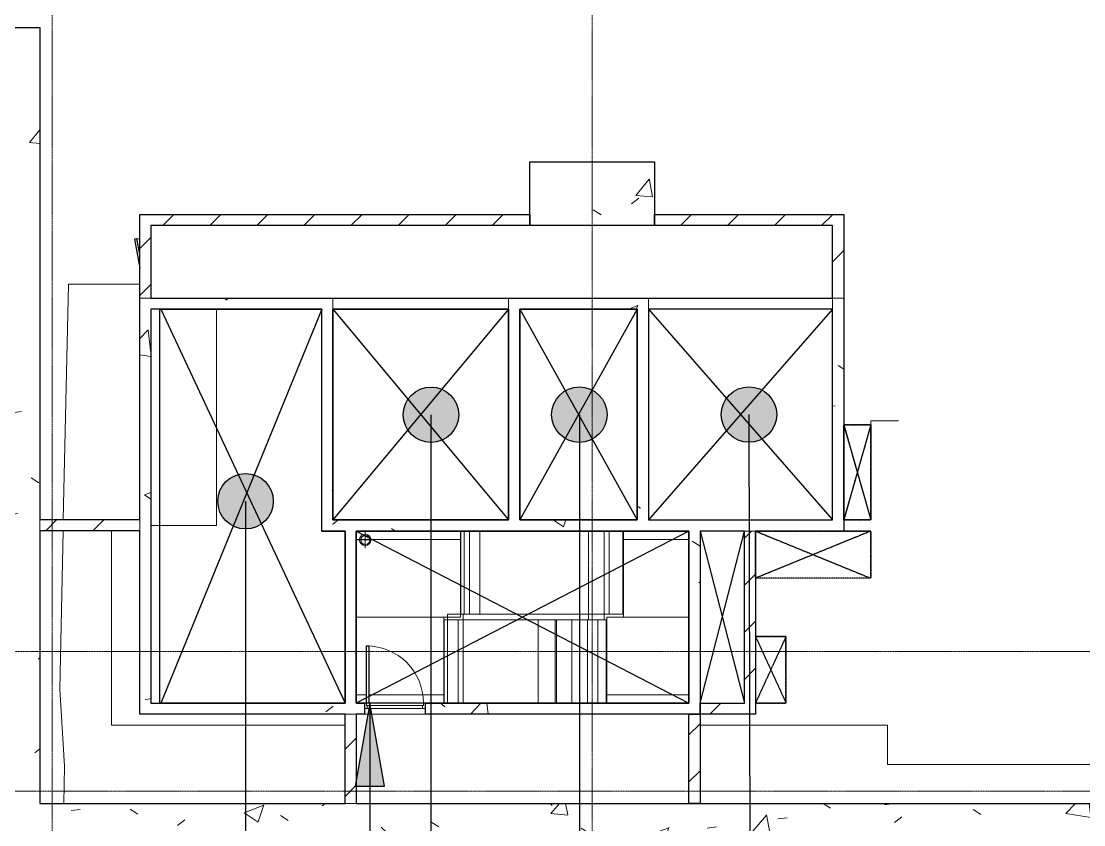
# Model space of a CAD drawing. Header units: millimetres. Extents: x -962357 to -591933, y -35273 to 59420.
# Drawn here: x -697972 to -678817, y -18917 to -4430 of the extents above; entities that cross this region are included whole.
import ezdxf

# ---------------------------------------------------------------- set-up
doc = ezdxf.new("R2010")
doc.units = ezdxf.units.MM
doc.linetypes.add('DPA_Grid _ Level 100', pattern=[10, 5.5, -1.6, 1.3, -1.6])
doc.linetypes.add('DPA_Overhead 100', pattern=[2.75, 1.75, -1])
for name, color, linetype, lineweight in [('_ _ A-DETL-OPENING', 1, 'Continuous', 25), ('A-COLS', 5, 'Continuous', 25), ('A-COLS-E', 1, 'Continuous', 9), ('A-DOOR', 3, 'Continuous', 25), ('A-DOOR-E', 2, 'Continuous', 25), ('A-DOOR-FRAM', 3, 'Continuous', 9), ('A-DOOR-OPNG', 2, 'Continuous', 9), ('A-FLOR-E', 2, 'Continuous', 9), ('A-FLOR-OVHD', 2, 'DPA_Overhead 100', 25), ('A-GENM', 1, 'Continuous', 9), ('A-ROOF', 2, 'Continuous', 9), ('A-ROOM-IDEN', 3, 'Continuous', 25), ('A-WALL', 5, 'Continuous', 9), ('A-WALL-PATT', 1, 'Continuous', 9), ('S-GRID', 251, 'Continuous', 9), ('S-STRS-IDEN', 3, 'Continuous', 25), ('S-STRS-MBND', 2, 'Continuous', 9), ('WALL-E', 2, 'Continuous', 9)]:
    doc.layers.add(name, color=color, linetype=linetype, lineweight=lineweight)
pattern_1 = [(50, (2.4, 1), (3643.682, -318.781), [381, -4191]), (355, (2.4, 1), (-704.856, 3821.136), [304.8, -3352.8]), (100.451, (306, -25.6), (2938.852, 3502.332), [323.8, -3561.801]), (46.184, (2.4, 1017), (5421.58, -840.856), [571.5, -6286.5]), (96.636, (454, 947), (4748.05, 4948.55), [485.7, -5342.7]), (351.184, (2.4, 1017), (4748.1, 4948.506), [457.2, -5029.2]), (21, (510.4, 763), (3032.288, -2045.304), [381, -4191]), (326, (510.4, 763), (1236.042, 3683.762), [304.8, -3352.8]), (71.451, (763, 592.5), (4268.343, 1638.425), [323.8, -3561.801]), (37.5, (2.4, 1), (61.772, 1691.1008), [167.64, -3144.52, 167.64, -3235.96, -3365.5]), (37.5, (2.4, 1), (61.772, 1691.1008), [-6715.76, 167.64, -3197.86]), (7.5, (2.4, 1), (1336.3933, 2003.6115), [167.64, -1772.92, 167.64, -3068.32, -1282.7]), (7.5, (2.4, 1), (1336.3933, 2003.6115), [-5176.52, 167.64, -1115.06]), (327.5, (-1130.5, 1), (2711.8178, -114.5786), [167.64, -1102.36, 167.64, -3794.76, -5257.8]), (327.5, (-1130.5, 1), (2711.8178, -114.5786), [-5232.4, 167.64, -5090.16]), (317.5, (-1638.5, 1), (2962.5856, 508.5334), [167.64, -1483.36, 167.64, -2463.8, -3733.8]), (317.5, (-1638.5, 1), (2962.5856, 508.5334), [-4282.44, 167.64, -3566.16])]
pattern_2 = [(45, (2.4, 1), (-424.26407, 424.26407), [])]

# ---------------------------------------------------------------- blocks, each defined once
blk = doc.blocks.new('DPA_DR-SG-SW  REVERSE - D4_1100x2150 mm-13936803-4130-01 MULTI-PURPOSE LEVEL - REFLECTED CEILING PLAN')
at = {"layer": 'A-DOOR'}
for p, q in [((472, -106.35), (515, -106.35)), ((472, -1136.35), (472, -106.35)), ((515, -106.35), (515, -1136.35)), ((515, -1136.35), (472, -1136.35))]:
    blk.add_line(p, q, dxfattribs=at)
at = {"layer": 'A-DOOR-E', "lineweight": 9}
blk.add_arc((515, -106.35), 1030, 180, 270, dxfattribs=at)
at = {"layer": 'A-DOOR-FRAM'}
for p, q in [((-550, -6.35), (550, -6.35)), ((-550, -106.35), (-550, -6.35)), ((-500, -6.35), (-550, -6.35)), ((-550, -106.35), (-550, -6.35)), ((-550, -106.35), (-515, -106.35)), ((550, -106.35), (-550, -106.35)), ((-515, -106.35), (-515, -63.35)), ((-515, -63.35), (-500, -63.35)), ((-515, -63.35), (-515, -106.35)), ((515, -63.35), (-515, -63.35)), ((-515, -106.35), (515, -106.35)), ((-500, -6.35), (-500, -63.35)), ((-500, -6.35), (-500, -63.35)), ((500, -6.35), (-500, -6.35)), ((-500, -63.35), (500, -63.35)), ((500, -63.35), (500, -6.35)), ((500, -6.35), (550, -6.35)), ((500, -63.35), (500, -6.35)), ((515, -63.35), (500, -63.35)), ((515, -106.35), (515, -63.35)), ((515, -106.35), (515, -63.35)), ((550, -106.35), (515, -106.35)), ((550, -6.35), (550, -106.35)), ((550, -6.35), (550, -106.35))]:
    blk.add_line(p, q, dxfattribs=at)
blk = doc.blocks.new('A5 - A3_Wall_ Acess Panel 600X600-9372841-4130-01 MULTI-PURPOSE LEVEL - REFLECTED CEILING PLAN')
at = {"layer": 'A-DOOR-E'}
for p, q in [((257, 192), (-265, 100)), ((264, 150), (257, 192)), ((-17, 100), (264, 150))]:
    blk.add_line(p, q, dxfattribs=at)
at = {"layer": 'A-DOOR-OPNG'}
blk.add_arc((-265, 100), 530, 0, 10.0004, dxfattribs=at)
blk = doc.blocks.new('LANDING ADJ L_R - LANDING ADJ L_R-14664068-4130-01 MULTI-PURPOSE LEVEL - REFLECTED CEILING PLAN')
at = {"layer": 'A-GENM'}
for p, q in [((-1150, 0), (430, 0)), ((430, 0), (-1150, 0)), ((-1150, -150), (-1150, 0)), ((-1150, 0), (-1150, -150)), ((430, 0), (-1150, 0)), ((-1150, 0), (-950, 0)), ((-1150, 0), (-1150, -1550)), ((-1150, 0), (-1150, -1550)), ((-1150, -150), (202, -150)), ((202, -150), (-1150, -150)), ((-950, 0), (430, 0)), ((245, -150), (430, -150)), ((430, -150), (245, -150)), ((430, -150), (430, 0)), ((430, 0), (430, -150)), ((430, -1550), (430, 0)), ((430, 0), (430, -1550)), ((-950, -1550), (-1150, -1550)), ((-1150, -1550), (430, -1550)), ((430, -1550), (-950, -1550))]:
    blk.add_line(p, q, dxfattribs=at)
blk = doc.blocks.new('LANDING ADJ L_R - LANDING ADJ L_R-14664124-4130-01 MULTI-PURPOSE LEVEL - REFLECTED CEILING PLAN')
at = {"layer": 'A-GENM'}
for p, q in [((730, 1550), (-1150, 1550)), ((-1150, 1550), (-950, 1550)), ((-1150, 1550), (-1150, 0)), ((-1150, 1550), (-1150, 0)), ((-950, 1550), (730, 1550)), ((730, 0), (730, 1550)), ((730, 1550), (730, 0)), ((-1150, 150), (730, 150)), ((730, 150), (-1150, 150)), ((-1150, 0), (-1150, 150)), ((-1150, 150), (-1150, 0)), ((-1150, 0), (730, 0)), ((730, 0), (-1150, 0)), ((-950, 0), (-1150, 0)), ((-1150, 0), (730, 0)), ((730, 0), (-950, 0)), ((730, 0), (730, 150)), ((730, 150), (730, 0))]:
    blk.add_line(p, q, dxfattribs=at)
blk = doc.blocks.new('LANDING ADJ L_R - LANDING ADJ L_R-14664454-4130-01 MULTI-PURPOSE LEVEL - REFLECTED CEILING PLAN')
at = {"layer": 'A-GENM'}
for p, q in [((330, 1550), (-1150, 1550)), ((-1150, 1550), (-950, 1550)), ((-1150, 1550), (-1150, 0)), ((-1150, 1550), (-1150, 0)), ((-950, 1550), (330, 1550)), ((330, 0), (330, 1550)), ((330, 1550), (330, 0)), ((-1150, 150), (330, 150)), ((330, 150), (-1150, 150)), ((-1150, 0), (-1150, 150)), ((-1150, 150), (-1150, 0)), ((-1150, 0), (330, 0)), ((330, 0), (-1150, 0)), ((-950, 0), (-1150, 0)), ((-1150, 0), (330, 0)), ((330, 0), (-950, 0)), ((330, 0), (330, 150)), ((330, 150), (330, 0))]:
    blk.add_line(p, q, dxfattribs=at)
blk = doc.blocks.new('LANDING ADJ L_R - LANDING ADJ L_R-14664417-4130-01 MULTI-PURPOSE LEVEL - REFLECTED CEILING PLAN')
at = {"layer": 'A-GENM'}
for p, q in [((-1150, 0), (30, 0)), ((30, 0), (-1150, 0)), ((-1150, -150), (-1150, 0)), ((-1150, 0), (-1150, -150)), ((30, 0), (-1150, 0)), ((-1150, 0), (-950, 0)), ((-1150, 0), (-1150, -1550)), ((-1150, 0), (-1150, -1550)), ((-1150, -150), (30, -150)), ((30, -150), (-1150, -150)), ((-950, 0), (30, 0)), ((30, -150), (30, 0)), ((30, 0), (30, -150)), ((30, -1550), (30, 0)), ((30, 0), (30, -1550)), ((-950, -1550), (-1150, -1550)), ((-1150, -1550), (30, -1550)), ((30, -1550), (-950, -1550))]:
    blk.add_line(p, q, dxfattribs=at)
blk = doc.blocks.new('STAIR 9 RISER - 9 RISER-14633055-4130-01 MULTI-PURPOSE LEVEL - REFLECTED CEILING PLAN')
at = {"layer": 'A-GENM'}
for p, q in [((583, -1500), (583, 0)), ((583, 0), (886, 0)), ((886, 0), (886, -1500)), ((560, 0), (560, -1500)), ((583, 0), (560, 0)), ((865, 0), (840, 0)), ((2332, 0), (886, 0)), ((1145, 0), (1120, 0)), ((1425, 0), (1400, 0)), ((1705, 0), (1680, 0)), ((1985, 0), (1960, 0)), ((2265, 0), (2240, 0)), ((2332, 0), (2332, -1500)), ((2580, 0), (2332, 0)), ((2580, 0), (2580, -1500)), ((2580, 0), (2580, -1500)), ((2780, 0), (2580, 0)), ((560, -1500), (583, -1500)), ((886, -1500), (583, -1500)), ((840, -1500), (865, -1500)), ((886, -1500), (2332, -1500)), ((1120, -1500), (1145, -1500)), ((1400, -1500), (1425, -1500)), ((1680, -1500), (1705, -1500)), ((1960, -1500), (1985, -1500)), ((2240, -1500), (2265, -1500)), ((2332, -1500), (2580, -1500)), ((2580, -1500), (2590, -1500))]:
    blk.add_line(p, q, dxfattribs=at)
blk = doc.blocks.new('STAIR 9 RISER - 9 RISER-V49-4130-01 MULTI-PURPOSE LEVEL - REFLECTED CEILING PLAN')
at = {"layer": 'A-GENM'}
for p, q in [((-540, 0), (25, 0)), ((-340, 0), (-540, 0)), ((-188, 0), (-340, 0)), ((-340, 0), (-340, -1500)), ((-340, 0), (-340, -1500)), ((2332, 0), (-188, 0)), ((-188, 0), (-188, -1500)), ((25, 0), (0, 0)), ((0, 0), (50, 0)), ((50, 0), (305, 0)), ((305, 0), (280, 0)), ((280, 0), (330, 0)), ((330, 0), (585, 0)), ((585, 0), (560, 0)), ((560, 0), (610, 0)), ((610, 0), (865, 0)), ((865, 0), (840, 0)), ((840, 0), (890, 0)), ((890, 0), (1145, 0)), ((1145, 0), (1120, 0)), ((1120, 0), (1170, 0)), ((1170, 0), (1425, 0)), ((1425, 0), (1400, 0)), ((1400, 0), (1450, 0)), ((1450, 0), (1705, 0)), ((1705, 0), (1680, 0)), ((1680, 0), (1730, 0)), ((1730, 0), (1985, 0)), ((1985, 0), (1960, 0)), ((1960, 0), (2010, 0)), ((2010, 0), (2265, 0)), ((2265, 0), (2240, 0)), ((2240, 0), (2290, 0)), ((2290, 0), (2780, 0)), ((2580, 0), (2332, 0)), ((2332, 0), (2332, -1500)), ((2780, 0), (2580, 0)), ((2580, 0), (2580, -1500)), ((2580, 0), (2580, -1500)), ((-350, -1500), (-340, -1500)), ((25, -1500), (-350, -1500)), ((-340, -1500), (-188, -1500)), ((-188, -1500), (2332, -1500)), ((50, -1500), (0, -1500)), ((0, -1500), (25, -1500)), ((305, -1500), (50, -1500)), ((330, -1500), (280, -1500)), ((280, -1500), (305, -1500)), ((585, -1500), (330, -1500)), ((610, -1500), (560, -1500)), ((560, -1500), (585, -1500)), ((865, -1500), (610, -1500)), ((890, -1500), (840, -1500)), ((840, -1500), (865, -1500)), ((1145, -1500), (890, -1500)), ((1170, -1500), (1120, -1500)), ((1120, -1500), (1145, -1500)), ((1425, -1500), (1170, -1500)), ((1450, -1500), (1400, -1500)), ((1400, -1500), (1425, -1500)), ((1705, -1500), (1450, -1500)), ((1730, -1500), (1680, -1500)), ((1680, -1500), (1705, -1500)), ((1985, -1500), (1730, -1500)), ((2010, -1500), (1960, -1500)), ((1960, -1500), (1985, -1500)), ((2265, -1500), (2010, -1500)), ((2290, -1500), (2240, -1500)), ((2240, -1500), (2265, -1500)), ((2590, -1500), (2290, -1500)), ((2332, -1500), (2580, -1500)), ((2580, -1500), (2590, -1500))]:
    blk.add_line(p, q, dxfattribs=at)
blk = doc.blocks.new('FH Pipes_2D - FH Pipes_2D_150dia-17557503-4130-01 MULTI-PURPOSE LEVEL - REFLECTED CEILING PLAN')
at = {"layer": 'A-GENM'}
for p, q in [((0, 150), (0, -150)), ((150, 0), (-150, 0))]:
    blk.add_line(p, q, dxfattribs=at)
for radius in [103, 82.5]:
    blk.add_circle((0, 0), radius, dxfattribs=at)

msp = doc.modelspace()

# ---------------------------------------------------------------- hatches: boundary and pattern name
at = {"layer": 'A-COLS-E'}
h = msp.add_hatch(dxfattribs=at)
h.set_pattern_fill('FP_1', color=256, style=0, pattern_type=2)
h.set_pattern_definition(pattern_1)
h.paths.add_polyline_path([(-686555, -8115.4), (-686555, -6965.4), (-688805, -6965.4), (-688805, -8115.4)])
at = {"layer": 'A-ROOM-IDEN'}
h = msp.add_hatch(color=256, dxfattribs=at)
edge = h.paths.add_edge_path()
edge.add_arc((-690585, -11524.9), 500, 0, 360)
h = msp.add_hatch(color=256, dxfattribs=at)
edge = h.paths.add_edge_path()
edge.add_arc((-687910, -11523.1), 500, 0, 360)
h = msp.add_hatch(color=256, dxfattribs=at)
edge = h.paths.add_edge_path()
edge.add_arc((-684852.5, -11520.9), 500, 0, 360)
h = msp.add_hatch(color=256, dxfattribs=at)
edge = h.paths.add_edge_path()
edge.add_arc((-693927.9, -13083.8), 500, 0, 360)
at = {"layer": 'A-WALL-PATT'}
h = msp.add_hatch(dxfattribs=at)
h.set_pattern_fill('FP_1', color=256, style=0, pattern_type=2)
h.set_pattern_definition(pattern_1)
h.paths.add_polyline_path([(-699135, -18532), (-697635, -18532), (-697635, -4540), (-699135, -4540), (-699135, -12743.4)])
h = msp.add_hatch(dxfattribs=at)
h.set_pattern_fill('FP_2', color=256, style=0, pattern_type=2)
h.set_pattern_definition(pattern_2)
h.paths.add_polyline_path([(-695635, -9422), (-695635, -7915.4), (-695835, -7915.4), (-695835, -9422)])
h = msp.add_hatch(dxfattribs=at)
h.set_pattern_fill('FP_2', color=256, style=0, pattern_type=2)
h.set_pattern_definition(pattern_2)
h.paths.add_polyline_path([(-688805, -8115.4), (-688805, -7915.4), (-695635, -7915.4), (-695635, -8115.4), (-691314.9, -8115.4)])
h = msp.add_hatch(dxfattribs=at)
h.set_pattern_fill('FP_2', color=256, style=0, pattern_type=2)
h.set_pattern_definition(pattern_2)
h.paths.add_polyline_path([(-683144.8, -8115.4), (-683144.8, -7915.4), (-686555, -7915.4), (-686555, -8115.4), (-683344.8, -8115.4)])
h = msp.add_hatch(dxfattribs=at)
h.set_pattern_fill('FP_2', color=256, style=0, pattern_type=2)
h.set_pattern_definition(pattern_2)
h.paths.add_polyline_path([(-683144.8, -9422), (-683144.8, -8115.4), (-683344.8, -8115.4), (-683344.8, -9422)])
h = msp.add_hatch(dxfattribs=at)
h.set_pattern_fill('FP_1', color=256, style=0, pattern_type=2)
h.set_pattern_definition(pattern_1)
h.paths.add_polyline_path([(-695835, -16922), (-695635, -16922), (-695635, -9422), (-695835, -9422), (-695835, -16126.1)])
h = msp.add_hatch(dxfattribs=at)
h.set_pattern_fill('FP_1', color=256, style=0, pattern_type=2)
h.set_pattern_definition(pattern_1)
h.paths.add_polyline_path([(-692555, -9622), (-692555, -9422), (-695635, -9422), (-695635, -9622), (-692765.9, -9622)])
h = msp.add_hatch(dxfattribs=at)
h.set_pattern_fill('FP_1', color=256, style=0, pattern_type=2)
h.set_pattern_definition(pattern_1)
h.paths.add_polyline_path([(-692355, -13622), (-692355, -9422), (-692555, -9422), (-692555, -13622)])
h = msp.add_hatch(dxfattribs=at)
h.set_pattern_fill('FP_1', color=256, style=0, pattern_type=2)
h.set_pattern_definition(pattern_1)
h.paths.add_polyline_path([(-683344.8, -9622), (-683344.8, -9422), (-692355, -9422), (-692355, -9622), (-685510.9, -9622)])
h = msp.add_hatch(dxfattribs=at)
h.set_pattern_fill('FP_1', color=256, style=0, pattern_type=2)
h.set_pattern_definition(pattern_1)
h.paths.add_polyline_path([(-683144.8, -13422), (-683144.8, -9422), (-683344.8, -9422), (-683344.8, -13422)])
h = msp.add_hatch(dxfattribs=at)
h.set_pattern_fill('FP_1', color=256, style=0, pattern_type=2)
h.set_pattern_definition(pattern_1)
h.paths.add_polyline_path([(-686665, -13422), (-686665, -9622), (-686865, -9622), (-686865, -13422)])
h = msp.add_hatch(dxfattribs=at)
h.set_pattern_fill('FP_2', color=256, style=0, pattern_type=2)
h.set_pattern_definition(pattern_2)
h.paths.add_polyline_path([(-697635, -13615.4), (-695835, -13615.4), (-695835, -13415.4), (-697635, -13415.4)])
h = msp.add_hatch(dxfattribs=at)
h.set_pattern_fill('FP_1', color=256, style=0, pattern_type=2)
h.set_pattern_definition(pattern_1)
h.paths.add_polyline_path([(-683144.8, -13622), (-683144.8, -13422), (-692355, -13422), (-692355, -13622), (-684735, -13622)])
h = msp.add_hatch(dxfattribs=at)
h.set_pattern_fill('FP_1', color=256, style=0, pattern_type=2)
h.set_pattern_definition(pattern_1)
h.paths.add_polyline_path([(-685735, -16722), (-685735, -13622), (-685935, -13622), (-685935, -16722)])
h = msp.add_hatch(dxfattribs=at)
h.set_pattern_fill('FP_2', color=256, style=0, pattern_type=2)
h.set_pattern_definition(pattern_2)
h.paths.add_polyline_path([(-684735, -16722), (-684735, -13622), (-684935, -13622), (-684935, -16722)])
h = msp.add_hatch(dxfattribs=at)
h.set_pattern_fill('FP_1', color=256, style=0, pattern_type=2)
h.set_pattern_definition(pattern_1)
h.paths.add_polyline_path([(-692135, -16922), (-692135, -16722), (-695635, -16722), (-695635, -16922)])
h = msp.add_hatch(dxfattribs=at)
h.set_pattern_fill('FP_1', color=256, style=0, pattern_type=2)
h.set_pattern_definition(pattern_1)
h.paths.add_polyline_path([(-690685, -16922), (-685735, -16922), (-685735, -16722), (-690685, -16722), (-690685, -16822)])
h.paths.add_polyline_path([(-691785, -16922), (-691785, -16722), (-691935, -16722), (-691935, -16922)])
h = msp.add_hatch(dxfattribs=at)
h.set_pattern_fill('FP_2', color=256, style=0, pattern_type=2)
h.set_pattern_definition(pattern_2)
h.paths.add_polyline_path([(-684735, -16922), (-684735, -16722), (-685735, -16722), (-685735, -16922), (-685510.9, -16922)])
h = msp.add_hatch(dxfattribs=at)
h.set_pattern_fill('FP_2', color=256, style=0, pattern_type=2)
h.set_pattern_definition(pattern_2)
h.paths.add_polyline_path([(-692135, -18532), (-691935, -18532), (-691935, -16922), (-692135, -16922)])
h = msp.add_hatch(dxfattribs=at)
h.set_pattern_fill('FP_2', color=256, style=0, pattern_type=2)
h.set_pattern_definition(pattern_2)
h.paths.add_polyline_path([(-685735, -18532), (-685735, -16922), (-685935, -16922), (-685935, -18532)])
h = msp.add_hatch(dxfattribs=at)
h.set_pattern_fill('FP_1', color=256, style=0, pattern_type=2)
h.set_pattern_definition(pattern_1)
h.paths.add_polyline_path([(-699135, -20032), (-653820, -20032), (-653820, -18532), (-699135, -18532)])
at = {"layer": 'S-STRS-IDEN'}
msp.add_hatch(color=256, dxfattribs=at).paths.add_polyline_path([(-691685.7, -16722), (-691950.1, -18222), (-691421.2, -18222)])

# ---------------------------------------------------------------- linework, layer by layer
at = {"layer": '_ _ A-DETL-OPENING'}
for p, q in [((-695480, -9622), (-692555, -9622)), ((-695480, -9622), (-695480, -16722)), ((-692555, -9622), (-695455, -16722)), ((-695455, -9622), (-692135, -16722)), ((-692555, -13622), (-692555, -9622)), ((-692355, -13422), (-692355, -9622)), ((-692355, -9622), (-689185, -9622)), ((-689185, -9622), (-692355, -13422)), ((-692355, -9622), (-689185, -13422)), ((-689185, -9622), (-689185, -13422)), ((-688985, -13422), (-688985, -9622)), ((-688985, -9622), (-686865, -9622)), ((-686865, -9622), (-688985, -13422)), ((-688985, -9622), (-686865, -13422)), ((-686865, -9622), (-686865, -13422)), ((-686665, -9622), (-686665, -13422)), ((-683344.8, -9622), (-686665, -9622)), ((-683344.8, -9622), (-686665, -13422)), ((-686665, -9622), (-683344.8, -13422)), ((-683344.8, -13422), (-683344.8, -9622)), ((-683145, -13422), (-683145, -11707)), ((-682655, -11707), (-683145, -13422)), ((-683145, -11707), (-682655, -13422)), ((-682655, -11707), (-682655, -13422)), ((-689185, -13422), (-692355, -13422)), ((-686865, -13422), (-688985, -13422)), ((-686665, -13422), (-683344.8, -13422)), ((-692555, -13622), (-692135, -13622)), ((-692135, -13622), (-692135, -16722)), ((-691935, -16722), (-691935, -13622)), ((-691935, -13622), (-685935, -13622)), ((-685935, -13622), (-691935, -16722)), ((-691935, -13622), (-685935, -16722)), ((-685935, -13622), (-685935, -16722)), ((-685735, -16722), (-684935, -13622)), ((-685735, -13622), (-684935, -16722)), ((-692135, -16722), (-695480, -16722)), ((-685935, -16722), (-691935, -16722))]:
    msp.add_line(p, q, dxfattribs=at)
at = {"layer": 'A-COLS'}
for p, q in [((-688805, -8115.4), (-688805, -6965.4)), ((-688805, -6965.4), (-686555, -6965.4)), ((-686555, -6965.4), (-686555, -8115.4)), ((-686555, -8115.4), (-688805, -8115.4))]:
    msp.add_line(p, q, dxfattribs=at)
at = {"layer": 'A-FLOR-E'}
for p, q in [((-697212.9, -13415.4), (-697122.1, -9172)), ((-697122.1, -9172), (-697212.9, -13415.4)), ((-697122.1, -9172), (-695835, -9172)), ((-695835, -9172), (-697118.9, -9172)), ((-694453.3, -9622), (-694453.3, -13522)), ((-694453.3, -13522), (-694453.3, -9622)), ((-694453.3, -13522), (-695635, -13522)), ((-695635, -13522), (-694453.3, -13522)), ((-697278.3, -16473.8), (-697217.2, -13615.4)), ((-697217.2, -13615.4), (-697278.3, -16473.8)), ((-696343.5, -13615.4), (-696343.5, -17122)), ((-696343.5, -17122), (-696343.5, -13615.4)), ((-697193, -17860.2), (-697278.3, -16473.8)), ((-697278.3, -16473.8), (-697193, -17860.2)), ((-696343.5, -17122), (-692135, -17122)), ((-692135, -17122), (-696343.5, -17122)), ((-685735, -17122), (-682357, -17122)), ((-682357, -17122), (-685735, -17122)), ((-682357, -17122), (-682357, -17832)), ((-682357, -17832), (-682357, -17122)), ((-697203.4, -18532), (-697193, -17860.2)), ((-697193, -17860.2), (-697203.4, -18532)), ((-682357, -17832), (-677157, -17832)), ((-677157, -17832), (-682357, -17832))]:
    msp.add_line(p, q, dxfattribs=at)
at = {"layer": 'A-FLOR-OVHD'}
for p, q in [((-683145, -11707), (-682655, -11707)), ((-682655, -11707), (-683145, -13422)), ((-683145, -11707), (-682655, -13422)), ((-683145, -11707), (-683145, -13422)), ((-682655, -11707), (-683145, -11707)), ((-682655, -13422), (-682655, -11707)), ((-682655, -13422), (-683145, -13422)), ((-683145, -13422), (-682655, -13422)), ((-682655, -13622), (-684735, -14472)), ((-684735, -13622), (-682655, -14472)), ((-682655, -13622), (-684735, -13622)), ((-684735, -13622), (-684735, -14472)), ((-682655, -13622), (-684735, -14472)), ((-684735, -13622), (-682655, -14472)), ((-684735, -14472), (-684735, -13622)), ((-684735, -13622), (-682655, -13622)), ((-682655, -14472), (-682655, -13622)), ((-682655, -13622), (-682655, -14472)), ((-682655, -14472), (-684735, -14472)), ((-682655, -14472), (-684735, -14472)), ((-684735, -15522), (-684185, -15522)), ((-684185, -15522), (-684735, -16722)), ((-684735, -15522), (-684185, -16722)), ((-684185, -15522), (-684735, -16722)), ((-684735, -15522), (-684185, -16722)), ((-684735, -15522), (-684735, -16722)), ((-684185, -15522), (-684735, -15522)), ((-684185, -15522), (-684185, -16722)), ((-684185, -16722), (-684185, -15522)), ((-684185, -16722), (-684735, -16722)), ((-684735, -16722), (-684185, -16722))]:
    msp.add_line(p, q, dxfattribs=at)
at = {"layer": 'A-ROOF'}
for p, q in [((-695835, -9422), (-695835, -7915.4)), ((-695835, -7915.4), (-688805, -7915.4)), ((-688805, -7915.4), (-688805, -8115.4)), ((-686555, -8115.4), (-686555, -7915.4)), ((-686555, -7915.4), (-683144.8, -7915.4)), ((-683144.8, -7915.4), (-683144.8, -9422)), ((-688805, -8115.4), (-686555, -8115.4)), ((-692355, -9422), (-695835, -9422)), ((-692355, -9622), (-692355, -9422)), ((-686665, -9422), (-689185, -9422)), ((-689185, -9422), (-689185, -9622)), ((-686665, -9622), (-686665, -9422)), ((-683144.8, -9422), (-683344.8, -9422)), ((-683344.8, -9422), (-683344.8, -9622)), ((-689185, -9622), (-692355, -9622)), ((-683344.8, -9622), (-686665, -9622)), ((-692135, -16922), (-685735, -16922)), ((-692135, -18532), (-692135, -16922)), ((-685735, -16922), (-692135, -16922)), ((-692135, -16922), (-692135, -18532)), ((-685735, -16922), (-685735, -18532)), ((-685735, -18532), (-685735, -16922)), ((-685735, -18532), (-692135, -18532)), ((-692135, -18532), (-685735, -18532))]:
    msp.add_line(p, q, dxfattribs=at)
at = {"layer": 'A-ROOM-IDEN'}
for p, q in [((-690585, -11524.9), (-690585, -28808.2)), ((-687910, -11523.1), (-687910, -26428.2)), ((-684852.5, -11520.9), (-684833, -22522.2)), ((-693927.9, -13083.8), (-693927.9, -33466.2))]:
    msp.add_line(p, q, dxfattribs=at)
for centre in [(-690585, -11524.9), (-687910, -11523.1), (-684852.5, -11520.9), (-693927.9, -13083.8)]:
    msp.add_circle(centre, 500, dxfattribs=at)
at = {"layer": 'A-WALL', "color": 7, "lineweight": 25}
for p, q in [((-699135, -4540), (-697635, -4540)), ((-697635, -4540), (-697635, -13415.4)), ((-695835, -9422), (-695835, -7915.4)), ((-695835, -7915.4), (-695635, -7915.4)), ((-695635, -7915.4), (-688805, -7915.4)), ((-688805, -7915.4), (-688805, -8115.4)), ((-686555, -8115.4), (-686555, -7915.4)), ((-686555, -7915.4), (-683144.8, -7915.4)), ((-683144.8, -7915.4), (-683144.8, -8115.4)), ((-695635, -8115.4), (-695635, -9422)), ((-688805, -8115.4), (-695635, -8115.4)), ((-683344.8, -8115.4), (-686555, -8115.4)), ((-683344.8, -9422), (-683344.8, -8115.4)), ((-683144.8, -8115.4), (-683144.8, -9422)), ((-695835, -13415.4), (-695835, -9422)), ((-695635, -9422), (-692555, -9422)), ((-692555, -9422), (-692355, -9422)), ((-692355, -9422), (-683344.8, -9422)), ((-683144.8, -9422), (-683144.8, -13422)), ((-695635, -9622), (-695635, -16722)), ((-692555, -9622), (-695635, -9622)), ((-692555, -13622), (-692555, -9622)), ((-689185, -9622), (-692355, -9622)), ((-692355, -9622), (-692355, -13422)), ((-689185, -13422), (-689185, -9622)), ((-686865, -9622), (-688985, -9622)), ((-688985, -9622), (-688985, -13422)), ((-686865, -13422), (-686865, -9622)), ((-683344.8, -9622), (-686665, -9622)), ((-686665, -9622), (-686665, -13422)), ((-683344.8, -13422), (-683344.8, -9622)), ((-697635, -13415.4), (-695835, -13415.4)), ((-692355, -13422), (-689185, -13422)), ((-688985, -13422), (-686865, -13422)), ((-686665, -13422), (-683344.8, -13422)), ((-683144.8, -13422), (-683144.8, -13622)), ((-697635, -13615.4), (-697635, -18532)), ((-695835, -13615.4), (-697635, -13615.4)), ((-695835, -16922), (-695835, -13615.4)), ((-692355, -13622), (-692555, -13622)), ((-692135, -13622), (-692355, -13622)), ((-692135, -16722), (-692135, -13622)), ((-685935, -13622), (-691935, -13622)), ((-691935, -13622), (-691935, -16722)), ((-685935, -16722), (-685935, -13622)), ((-684935, -13622), (-685735, -13622)), ((-685735, -13622), (-685735, -16722)), ((-684935, -16722), (-684935, -13622)), ((-683144.8, -13622), (-684735, -13622)), ((-684735, -13622), (-684735, -16722)), ((-695635, -16722), (-692135, -16722)), ((-691935, -16722), (-691785, -16722)), ((-691785, -16722), (-691785, -16822)), ((-691785, -16822), (-691785, -16922)), ((-690685, -16822), (-690685, -16722)), ((-690685, -16722), (-685935, -16722)), ((-690685, -16922), (-690685, -16822)), ((-685735, -16722), (-685735, -16822)), ((-685735, -16722), (-684935, -16722)), ((-685735, -16922), (-685735, -16722)), ((-685735, -16822), (-685735, -16922)), ((-684735, -16722), (-684735, -16922)), ((-695635, -16922), (-695835, -16922)), ((-692135, -16922), (-695635, -16922)), ((-692135, -18532), (-692135, -16922)), ((-691785, -16922), (-691935, -16922)), ((-691935, -16922), (-691935, -18532)), ((-685735, -16922), (-690685, -16922)), ((-685935, -18532), (-685935, -16922)), ((-685935, -16922), (-685735, -16922)), ((-684735, -16922), (-685735, -16922)), ((-685735, -16922), (-685735, -18532)), ((-697635, -18532), (-692135, -18532)), ((-691935, -18532), (-672925, -18532)), ((-685735, -18532), (-685935, -18532))]:
    msp.add_line(p, q, dxfattribs=at)
at = {"layer": 'A-WALL'}
for p, q in [((-695835, -9422), (-695635, -9422)), ((-695635, -9422), (-695835, -9422)), ((-683344.8, -9422), (-683144.8, -9422)), ((-683144.8, -9422), (-683344.8, -9422)), ((-697635, -13615.4), (-697635, -13415.4)), ((-695835, -13415.4), (-695835, -13615.4)), ((-684935, -13622), (-684735, -13622)), ((-691935, -16922), (-692135, -16922)), ((-692135, -16922), (-691935, -16922)), ((-691935, -18532), (-692135, -18532))]:
    msp.add_line(p, q, dxfattribs=at)
at = {"layer": 'S-GRID', "linetype": 'DPA_Grid _ Level 100'}
for p, q in [((-687680, -30741.3), (-687680, 54920.2)), ((-697415, -30741.3), (-697415, 53532.8)), ((-603146.2, -15795), (-957857, -15795)), ((-710095.1, -18312), (-601518.7, -18312))]:
    msp.add_line(p, q, dxfattribs=at)
at = {"layer": 'S-STRS-IDEN'}
for p, q in [((-691685.7, -16722), (-691950.1, -18222)), ((-691421.2, -18222), (-691685.7, -16722)), ((-691685.7, -16722), (-691685.7, -31103.9)), ((-691950.1, -18222), (-691421.2, -18222))]:
    msp.add_line(p, q, dxfattribs=at)
at = {"layer": 'S-STRS-MBND'}
for p, q in [((-691935, -13622), (-691935, -16722)), ((-689705, -13622), (-691935, -13622)), ((-691935, -13622), (-691935, -16722)), ((-689705, -13622), (-691935, -13622)), ((-691935, -13622), (-691935, -16722)), ((-689705, -13622), (-691935, -13622)), ((-691935, -13622), (-691935, -16722)), ((-689705, -13622), (-691935, -13622)), ((-691935, -13622), (-691935, -16722)), ((-689985, -13622), (-691935, -13622)), ((-689985, -13622), (-689985, -15122)), ((-689985, -13622), (-689985, -15122)), ((-689985, -13622), (-687745, -13622)), ((-689985, -13622), (-687745, -13622)), ((-689705, -13622), (-689705, -15122)), ((-689705, -13622), (-687465, -13622)), ((-689705, -13622), (-687465, -13622)), ((-689705, -13622), (-687465, -13622)), ((-689705, -13622), (-687465, -13622)), ((-685935, -13622), (-687745, -13622)), ((-685935, -13622), (-687745, -13622)), ((-687745, -13622), (-687745, -15122)), ((-687745, -13622), (-687745, -15122)), ((-685935, -13622), (-687465, -13622)), ((-685935, -13622), (-687465, -13622)), ((-685935, -13622), (-687465, -13622)), ((-687465, -13622), (-687465, -15122)), ((-685935, -16722), (-685935, -13622)), ((-685935, -16722), (-685935, -13622)), ((-685935, -16722), (-685935, -13622)), ((-685935, -16722), (-685935, -13622)), ((-685935, -16722), (-685935, -13622)), ((-690285, -15122), (-689985, -15122)), ((-690285, -15222), (-690285, -15122)), ((-690005, -15122), (-689705, -15122)), ((-690005, -15222), (-690005, -15122)), ((-690005, -15122), (-689705, -15122)), ((-690005, -15222), (-690005, -15122)), ((-690005, -15122), (-689705, -15122)), ((-690005, -15222), (-690005, -15122)), ((-690005, -15122), (-689705, -15122)), ((-690005, -15222), (-690005, -15122)), ((-689985, -15122), (-687745, -15122)), ((-689985, -15122), (-687745, -15122)), ((-689705, -15122), (-687465, -15122)), ((-689705, -15122), (-687465, -15122)), ((-689705, -15122), (-687465, -15122)), ((-689705, -15122), (-687465, -15122)), ((-687745, -15122), (-687745, -15222)), ((-687745, -15122), (-687745, -15222)), ((-687465, -15122), (-687465, -15222)), ((-687465, -15122), (-687465, -15222)), ((-687465, -15122), (-687465, -15222)), ((-690285, -16722), (-690285, -15222)), ((-688045, -15222), (-690285, -15222)), ((-690005, -16722), (-690005, -15222)), ((-687765, -15222), (-690005, -15222)), ((-687765, -15222), (-690005, -15222)), ((-687765, -15222), (-690005, -15222)), ((-688045, -15222), (-690005, -15222)), ((-687745, -15222), (-688045, -15222)), ((-687745, -15222), (-688045, -15222)), ((-688045, -16722), (-688045, -15222)), ((-688045, -16722), (-688045, -15222)), ((-687465, -15222), (-687765, -15222)), ((-687465, -15222), (-687765, -15222)), ((-687465, -15222), (-687765, -15222)), ((-687765, -16722), (-687765, -15222)), ((-691935, -16722), (-690005, -16722)), ((-691935, -16722), (-690005, -16722)), ((-691935, -16722), (-690005, -16722)), ((-691935, -16722), (-690005, -16722)), ((-691935, -16722), (-690285, -16722)), ((-688045, -16722), (-690285, -16722)), ((-687765, -16722), (-690005, -16722)), ((-687765, -16722), (-690005, -16722)), ((-687765, -16722), (-690005, -16722)), ((-688045, -16722), (-690005, -16722)), ((-688045, -16722), (-685935, -16722)), ((-688045, -16722), (-685935, -16722)), ((-687765, -16722), (-685935, -16722)), ((-687765, -16722), (-685935, -16722)), ((-687765, -16722), (-685935, -16722))]:
    msp.add_line(p, q, dxfattribs=at)
at = {"layer": 'WALL-E'}
for p, q in [((-695835, -8315.4), (-695835, -8632.8)), ((-695835, -8880.4), (-695835, -8915.4)), ((-682155, -11632), (-682655, -11632)), ((-682655, -11682), (-682655, -11632)), ((-682655, -12132), (-682655, -11682)), ((-691785, -16722), (-691785, -16922)), ((-690685, -16722), (-691785, -16722)), ((-690685, -16722), (-690685, -16922)), ((-692135, -16922), (-691935, -16922)), ((-691785, -16922), (-690685, -16922)), ((-692135, -18012), (-692135, -17872)), ((-692135, -17872), (-692135, -18012)), ((-685735, -17872), (-685735, -18012)), ((-685735, -17872), (-685735, -18012))]:
    msp.add_line(p, q, dxfattribs=at)

# ---------------------------------------------------------------- block references
at = {"layer": 'A-DOOR-E'}
for name, p, rotation in [('A5 - A3_Wall_ Acess Panel 600X600-9372841-4130-01 MULTI-PURPOSE LEVEL - REFLECTED CEILING PLAN', (-695735, -8615.4), 90), ('DPA_DR-SG-SW  REVERSE - D4_1100x2150 mm-13936803-4130-01 MULTI-PURPOSE LEVEL - REFLECTED CEILING PLAN', (-691235, -16828.4), 180)]:
    msp.add_blockref(name, p, dxfattribs=dict(at, rotation=rotation))
at = {"layer": 'A-GENM', "rotation": 180}
for name, p in [('LANDING ADJ L_R - LANDING ADJ L_R-14664124-4130-01 MULTI-PURPOSE LEVEL - REFLECTED CEILING PLAN', (-691205, -13622)), ('LANDING ADJ L_R - LANDING ADJ L_R-14664068-4130-01 MULTI-PURPOSE LEVEL - REFLECTED CEILING PLAN', (-691505, -16722)), ('STAIR 9 RISER - 9 RISER-14633055-4130-01 MULTI-PURPOSE LEVEL - REFLECTED CEILING PLAN', (-687765, -16722)), ('STAIR 9 RISER - 9 RISER-V49-4130-01 MULTI-PURPOSE LEVEL - REFLECTED CEILING PLAN', (-687765, -16722))]:
    msp.add_blockref(name, p, dxfattribs=at)
at = {"layer": 'A-GENM'}
for name, p in [('FH Pipes_2D - FH Pipes_2D_150dia-17557503-4130-01 MULTI-PURPOSE LEVEL - REFLECTED CEILING PLAN', (-691770, -13782)), ('STAIR 9 RISER - 9 RISER-V49-4130-01 MULTI-PURPOSE LEVEL - REFLECTED CEILING PLAN', (-689705, -13622)), ('LANDING ADJ L_R - LANDING ADJ L_R-14664417-4130-01 MULTI-PURPOSE LEVEL - REFLECTED CEILING PLAN', (-685965, -13622)), ('LANDING ADJ L_R - LANDING ADJ L_R-14664454-4130-01 MULTI-PURPOSE LEVEL - REFLECTED CEILING PLAN', (-686265, -16722))]:
    msp.add_blockref(name, p, dxfattribs=at)

doc.saveas('drawing.dxf')
